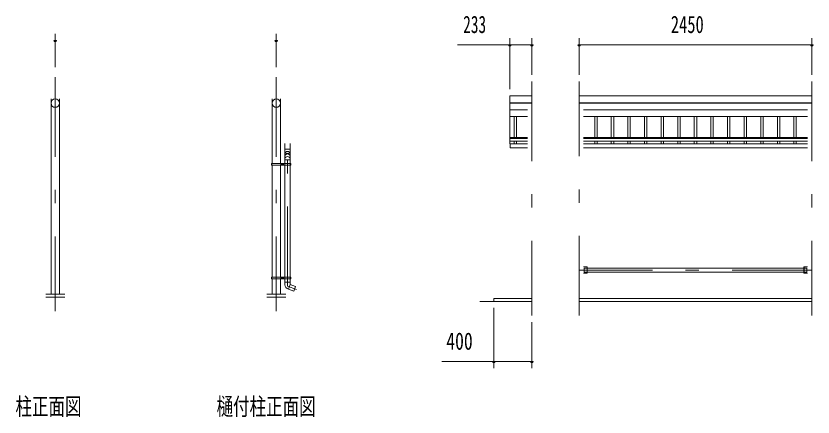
# Model space of a CAD drawing. Units: millimetres, scale not verified. Extents: x -31502 to 31507, y -14700 to 14700.
# Drawn here: x -31502 to -23100, y 1907 to 6138 of the extents above; entities that cross this region are included whole.
import ezdxf
from ezdxf.enums import TextEntityAlignment as Align

# ---------------------------------------------------------------- set-up
doc = ezdxf.new("R2010")
doc.units = ezdxf.units.MM
doc.header["$LTSCALE"] = 70
doc.linetypes.add('USER3', pattern=[24, 12, -5, 2, -5])
for name, color, linetype, lineweight in [('0-2_1-07BOLD', 7, 'Continuous', 18), ('0-3_1-27CENTER', 3, 'USER3', 18), ('0-4_1-47THIN', 4, 'Continuous', 18), ('0-5_1-57DIM', 3, 'Continuous', 18)]:
    doc.layers.add(name, color=color, linetype=linetype, lineweight=lineweight)
doc.styles.add('ＭＳ ゴシック', font='')
doc.styles.get('ＭＳ ゴシック').set_extended_font_data('MS Gothic')

msp = doc.modelspace()

# ---------------------------------------------------------------- linework, layer by layer
at = {"layer": '0-2_1-07BOLD'}
for p, q in [((-25563.79, 5296.54), (-23113.79, 5296.54)), ((-31131.84, 3203.12), (-31131.84, 5262.9)), ((-31042.74, 5262.9), (-31042.74, 3203.12)), ((-28802.11, 5262.9), (-28802.11, 4581.12)), ((-28713.01, 4581.12), (-28713.01, 5262.9)), ((-26296.79, 5221.4), (-26063.79, 5221.4)), ((-26063.79, 5217.32), (-26296.79, 5217.32)), ((-23113.79, 5221.4), (-25563.79, 5221.4)), ((-25563.79, 5217.32), (-23113.79, 5217.32)), ((-26296.79, 5147.84), (-26108.34, 5147.84)), ((-23158.34, 5147.84), (-25519.24, 5147.84)), ((-26108.34, 5078.35), (-26296.79, 5078.35)), ((-25519.24, 5078.35), (-23158.34, 5078.35)), ((-28667.05, 4790.94), (-28667.05, 4731.32)), ((-28612.05, 4731.32), (-28612.05, 4790.94)), ((-26296.79, 4856.72), (-26108.34, 4856.72)), ((-26108.34, 4846.3), (-26296.79, 4846.3)), ((-26296.79, 4816.69), (-26108.34, 4816.69)), ((-26108.34, 4790.36), (-26291.79, 4790.36)), ((-23158.34, 4856.72), (-25519.24, 4856.72)), ((-25519.24, 4846.3), (-23158.34, 4846.3)), ((-23158.34, 4816.69), (-25519.24, 4816.69)), ((-25519.24, 4790.36), (-23158.34, 4790.36)), ((-23158.34, 4745.36), (-25519.24, 4745.36)), ((-28612.05, 4621.67), (-28667.05, 4621.67)), ((-28803.7, 4573.12), (-28809.8, 4573.12)), ((-28803.7, 4581.12), (-28803.7, 4565.12)), ((-28802.1, 4565.12), (-28802.1, 3381.12)), ((-28713.01, 3431.72), (-28713.01, 4563.12)), ((-28713, 4565.12), (-28713, 3381.12)), ((-28711.4, 4581.12), (-28711.4, 4565.12)), ((-28668.65, 4581.12), (-28668.65, 4565.12)), ((-28667.05, 4565.12), (-28667.05, 3381.12)), ((-28612.05, 3381.12), (-28612.05, 4565.12)), ((-28610.45, 4565.12), (-28610.45, 4581.12)), ((-28610.45, 4573.12), (-28604.35, 4573.12)), ((-25482.44, 3490.54), (-25482.44, 3424.54)), ((-25479.24, 3478.89), (-23198.34, 3478.89)), ((-23158.34, 3490.54), (-23198.35, 3490.54)), ((-23198.34, 3490.54), (-23198.34, 3424.54)), ((-23195.15, 3424.54), (-23195.15, 3490.54)), ((-23195.14, 3490.54), (-23195.14, 3424.54)), ((-23166.3, 3436.19), (-23166.3, 3478.89)), ((-28809.8, 3373.12), (-28803.7, 3373.12)), ((-28803.7, 3381.12), (-28803.7, 3365.12)), ((-28802.1, 3365.12), (-28802.1, 3203.12)), ((-28713.01, 3381.12), (-28713.01, 3415.71)), ((-28713.01, 3203.12), (-28713.01, 3365.12)), ((-28713, 3365.12), (-28713, 3203.12)), ((-28711.4, 3365.12), (-28711.4, 3381.12)), ((-28668.65, 3381.12), (-28668.65, 3365.12)), ((-28667.05, 3365.12), (-28667.05, 3328.21)), ((-28612.05, 3328.21), (-28612.05, 3365.12)), ((-28610.45, 3365.12), (-28610.45, 3381.12)), ((-28610.45, 3373.12), (-28604.35, 3373.12)), ((-23198.34, 3436.19), (-25479.24, 3436.19)), ((-23166.29, 3436.19), (-23195.15, 3436.19)), ((-28668.55, 3328.21), (-28610.55, 3328.21)), ((-28666.79, 3302.42), (-28668.55, 3328.21)), ((-28630.86, 3254.53), (-28612.05, 3306.21)), ((-30987.29, 3203.12), (-31187.29, 3203.12)), ((-28857.56, 3203.12), (-28657.56, 3203.12)), ((-31187.29, 3173.12), (-30987.29, 3173.12)), ((-28657.56, 3173.12), (-28857.56, 3173.12)), ((-26613.79, 3127.54), (-26063.79, 3127.54)), ((-23113.79, 3157.54), (-25563.79, 3157.54)), ((-25563.79, 3127.54), (-23113.79, 3127.54))]:
    msp.add_line(p, q, dxfattribs=at)
for points in [[(-26063.79, 5296.54), (-26296.79, 5296.54), (-26296.79, 4787.78), (-26291.79, 4787.78)], [(-26291.79, 4790.36), (-26291.79, 4745.36), (-26108.34, 4745.36)], [(-28612.05, 4663.55), (-28612.05, 4681.65), (-28610.05, 4731.32), (-28669.05, 4731.32), (-28667.05, 4681.65), (-28667.05, 4663.55)], [(-28669.04, 4654.58), (-28667.05, 4628.61), (-28667.05, 4581.12)], [(-28612.05, 4581.12), (-28612.05, 4628.61), (-28610.05, 4654.45)], [(-25519.24, 3424.54), (-25479.24, 3424.54), (-25479.24, 3490.54), (-25519.24, 3490.54)], [(-25482.44, 3436.19), (-25511.29, 3436.19), (-25511.29, 3478.89), (-25482.44, 3478.89)], [(-23198.35, 3490.54), (-23198.35, 3424.54), (-23158.34, 3424.54)], [(-23195.15, 3478.89), (-23166.29, 3478.89), (-23166.29, 3436.19)], [(-28610.55, 3328.21), (-28612.05, 3306.21), (-28555.67, 3285.69), (-28574.48, 3234.01), (-28630.58, 3254.43)], [(-26063.79, 3157.54), (-26463.79, 3157.54), (-26463.79, 3127.54)]]:
    msp.add_lwpolyline(points, dxfattribs=at)
for points in [[(-28604.35, 4565.12), (-28809.8, 4565.12), (-28809.8, 4581.12), (-28604.35, 4581.12)], [(-28685.02, 4576), (-28685.02, 4570.23), (-28690.02, 4567.34), (-28695.02, 4570.23), (-28695.02, 4576), (-28690.02, 4578.89)], [(-28809.8, 3381.12), (-28809.8, 3365.12), (-28604.35, 3365.12), (-28604.35, 3381.12)], [(-28685.02, 3370.23), (-28685.02, 3376), (-28690.02, 3378.89), (-28695.02, 3376), (-28695.02, 3370.23), (-28690.02, 3367.34)]]:
    msp.add_lwpolyline(points, close=True, dxfattribs=at)
for centre, radius in [((-31087.29, 5218.35), 44.55), ((-28757.56, 5218.35), 44.55), ((-28690.02, 4573.12), 6.25), ((-28690.02, 4573.12), 4.9), ((-28690.02, 3373.12), 6.25), ((-28690.02, 3373.12), 4.9)]:
    msp.add_circle(centre, radius, dxfattribs=at)
for centre, radius, start, end in [((-31087.29, 5217.66), 44.55, 180, 0), ((-28757.56, 5217.66), 44.55, 180, 0), ((-28639.55, 4681.95), 27.55, 3.55867, 176.44133), ((-28639.55, 4652.74), 29.55, 3.56303, 176.43697), ((-28639.55, 4661.24), 27.55, 3.55867, 176.44133), ((-28639.55, 4627.63), 27.55, 3.55867, 176.44133), ((-28611.92, 3306.16), 55, 183.90576, 250.16731)]:
    msp.add_arc(centre, radius, start, end, dxfattribs=at)
at = {"layer": '0-3_1-27CENTER'}
for p, q in [((-31087.29, 5493.12), (-31087.29, 3023.12)), ((-28757.56, 5493.12), (-28757.56, 3023.12)), ((-26063.79, 5447.54), (-26063.79, 2977.54)), ((-25563.79, 2977.54), (-25563.79, 5447.54)), ((-23113.79, 5447.54), (-23113.79, 2977.54)), ((-28639.55, 3286.96), (-28639.55, 4790.94)), ((-28677.52, 4573.12), (-28702.52, 4573.12)), ((-28690.02, 4585.61), (-28690.02, 4560.62)), ((-23113.79, 3457.54), (-25563.79, 3457.54)), ((-28702.52, 3373.12), (-28677.52, 3373.12)), ((-28690.02, 3360.62), (-28690.02, 3385.62)), ((-28546.29, 3253.01), (-28639.56, 3286.96))]:
    msp.add_line(p, q, dxfattribs=at)
at = {"layer": '0-4_1-47THIN'}
for p, q in [((-26251.29, 5078.35), (-26251.29, 4856.72)), ((-26226.29, 4856.72), (-26226.29, 5078.35)), ((-25401.28, 4856.72), (-25401.28, 5078.35)), ((-25376.29, 5078.35), (-25376.29, 4856.72)), ((-25226.29, 5078.35), (-25226.29, 4856.72)), ((-25201.28, 4856.72), (-25201.28, 5078.35)), ((-25051.28, 4856.72), (-25051.28, 5078.35)), ((-25026.28, 5078.35), (-25026.28, 4856.72)), ((-24876.29, 5078.35), (-24876.29, 4856.72)), ((-24851.28, 4856.72), (-24851.28, 5078.35)), ((-24701.28, 4856.72), (-24701.28, 5078.35)), ((-24676.28, 5078.35), (-24676.28, 4856.72)), ((-24526.29, 5078.35), (-24526.29, 4856.72)), ((-24501.28, 4856.72), (-24501.28, 5078.35)), ((-24351.29, 4856.72), (-24351.29, 5078.35)), ((-24326.29, 5078.35), (-24326.29, 4856.72)), ((-24176.28, 5078.35), (-24176.28, 4856.72)), ((-24151.28, 4856.72), (-24151.28, 5078.35)), ((-24001.28, 4856.72), (-24001.28, 5078.35)), ((-23976.28, 5078.35), (-23976.28, 4856.72)), ((-23826.28, 5078.35), (-23826.28, 4856.72)), ((-23801.28, 4856.72), (-23801.28, 5078.35)), ((-23651.29, 4856.72), (-23651.29, 5078.35)), ((-23626.29, 5078.35), (-23626.29, 4856.72)), ((-23476.28, 5078.35), (-23476.28, 4856.72)), ((-23451.28, 4856.72), (-23451.28, 5078.35)), ((-23301.29, 4856.72), (-23301.29, 5078.35)), ((-23276.29, 5078.35), (-23276.29, 4856.72)), ((-26251.29, 4816.69), (-26251.29, 4790.36)), ((-26226.29, 4790.36), (-26226.29, 4816.69)), ((-25401.28, 4790.36), (-25401.28, 4816.69)), ((-25376.29, 4816.69), (-25376.29, 4790.36)), ((-25226.29, 4816.69), (-25226.29, 4790.36)), ((-25201.28, 4790.36), (-25201.28, 4816.69)), ((-25051.28, 4790.36), (-25051.28, 4816.69)), ((-25026.28, 4816.69), (-25026.28, 4790.36)), ((-24876.29, 4816.69), (-24876.29, 4790.36)), ((-24851.28, 4790.36), (-24851.28, 4816.69)), ((-24701.28, 4790.36), (-24701.28, 4816.69)), ((-24676.28, 4816.69), (-24676.28, 4790.36)), ((-24526.29, 4816.69), (-24526.29, 4790.36)), ((-24501.28, 4790.36), (-24501.28, 4816.69)), ((-24351.29, 4790.36), (-24351.29, 4816.69)), ((-24326.29, 4816.69), (-24326.29, 4790.36)), ((-24176.28, 4816.69), (-24176.28, 4790.36)), ((-24151.28, 4790.36), (-24151.28, 4816.69)), ((-24001.28, 4790.36), (-24001.28, 4816.69)), ((-23976.28, 4816.69), (-23976.28, 4790.36)), ((-23826.28, 4816.69), (-23826.28, 4790.36)), ((-23801.28, 4790.36), (-23801.28, 4816.69)), ((-23651.29, 4790.36), (-23651.29, 4816.69)), ((-23626.29, 4816.69), (-23626.29, 4790.36)), ((-23476.28, 4816.69), (-23476.28, 4790.36)), ((-23451.28, 4790.36), (-23451.28, 4816.69)), ((-23301.29, 4790.36), (-23301.29, 4816.69)), ((-23276.29, 4816.69), (-23276.29, 4790.36))]:
    msp.add_line(p, q, dxfattribs=at)
at = {"layer": '0-5_1-57DIM'}
for p, q in [((-31087.3, 5948.11), (-31087.3, 5598.12)), ((-28757.56, 5598.12), (-28757.56, 5948.11)), ((-26296.79, 5366.54), (-26296.79, 5902.54)), ((-26063.79, 5902.54), (-26063.79, 5517.54)), ((-25563.79, 5517.54), (-25563.79, 5902.54)), ((-23113.79, 5902.54), (-23113.79, 5517.54)), ((-31073.3, 5878.12), (-31101.3, 5878.12)), ((-28743.56, 5878.12), (-28771.56, 5878.12)), ((-26296.79, 5832.54), (-26846.29, 5832.54)), ((-26282.79, 5832.54), (-26310.79, 5832.54)), ((-26296.79, 5832.54), (-26063.79, 5832.54)), ((-26049.79, 5832.54), (-26077.79, 5832.54)), ((-25549.79, 5832.54), (-25577.79, 5832.54)), ((-25563.79, 5832.54), (-23113.79, 5832.54)), ((-23099.79, 5832.54), (-23127.79, 5832.54)), ((-26463.79, 2422.54), (-26463.79, 3057.54)), ((-26063.79, 2907.54), (-26063.79, 2422.54)), ((-26463.79, 2492.54), (-27013.29, 2492.54)), ((-26449.79, 2492.54), (-26477.79, 2492.54)), ((-26463.79, 2492.54), (-26063.79, 2492.54)), ((-26049.79, 2492.54), (-26077.79, 2492.54))]:
    msp.add_line(p, q, dxfattribs=at)
for centre in [(-31087.3, 5878.12), (-28757.56, 5878.12), (-26296.79, 5832.54), (-26063.79, 5832.54), (-25563.79, 5832.54), (-23113.79, 5832.54), (-26463.79, 2492.54), (-26063.79, 2492.54)]:
    msp.add_arc(centre, 14, 180, 0, dxfattribs=at)

# ---------------------------------------------------------------- texts
at = {"layer": '0-5_1-57DIM', "color": 7, "style": 'ＭＳ ゴシック'}
for s, width, p in [('233', 0.65, (-26787.73, 5902.54)), ('2450', 0.7, (-24599.2, 5902.54)), ('400', 0.75, (-26966.21, 2562.54)), ('柱正面図', 0.7, (-31507.29, 1872.98)), ('樋付柱正面図', 0.7, (-29387.56, 1872.98))]:
    msp.add_text(s, height=182.3, dxfattribs=dict(at, width=width)).set_placement(p, align=Align.BOTTOM_LEFT)

doc.saveas('drawing.dxf')
